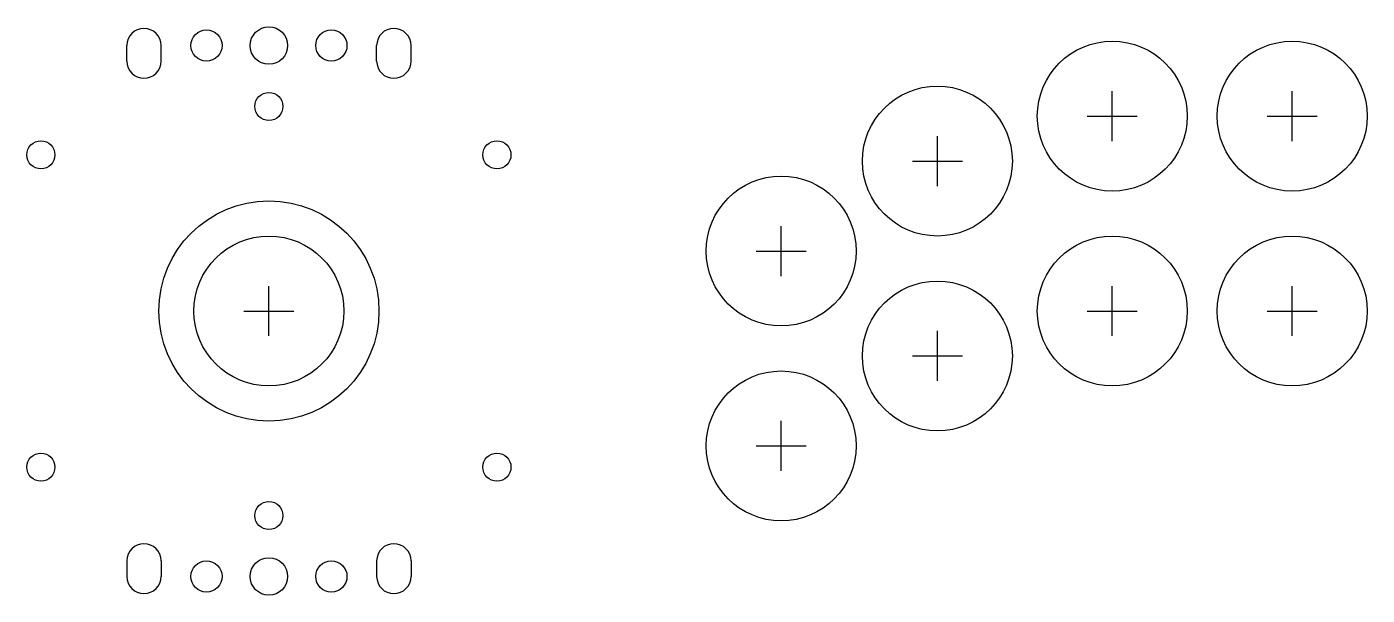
# Model space of a CAD drawing. Header units: millimetres. Extents: x -39 to 176, y -46 to 46.
import ezdxf

# ---------------------------------------------------------------- set-up
doc = ezdxf.new("R2010")
doc.units = ezdxf.units.MM
for name, color, linetype in [('BUTTONS', 1, 'Continuous'), ('GL_PLATE_HOLES', 2, 'Continuous'), ('JOYSTICK_BORE_24', 5, 'Continuous'), ('JOYSTICK_BORE_35.25', 3, 'Continuous'), ('REFERENCE', 8, 'Continuous')]:
    doc.layers.add(name, color=color, linetype=linetype)

msp = doc.modelspace()

# ---------------------------------------------------------------- linework, layer by layer
at = {"layer": 'BUTTONS'}
for centre in [(135, 31.2), (163.8, 31.2), (107, 24), (82, 9.6), (135, 0), (163.8, 0), (107, -7.2), (82, -21.6)]:
    msp.add_circle(centre, 12, dxfattribs=at)
at = {"layer": 'GL_PLATE_HOLES'}
for p, q in [((-22.75, 40), (-22.75, 42.5)), ((-17.25, 40), (-17.25, 42.5)), ((17.25, 40), (17.25, 42.5)), ((22.75, 40), (22.75, 42.5)), ((-22.75, -40), (-22.75, -42.5)), ((-17.25, -40), (-17.25, -42.5)), ((17.25, -40), (17.25, -42.5)), ((22.75, -40), (22.75, -42.5))]:
    msp.add_line(p, q, dxfattribs=at)
for centre, radius in [((0, 42.5), 3), ((-10, 42.5), 2.5), ((10, 42.5), 2.5), ((0, 32.75), 2.25), ((-36.5, 25), 2.25), ((36.5, 25), 2.25), ((-36.5, -25), 2.25), ((36.5, -25), 2.25), ((0, -32.75), 2.25), ((-10, -42.5), 2.5), ((0, -42.5), 3), ((10, -42.5), 2.5)]:
    msp.add_circle(centre, radius, dxfattribs=at)
for centre, start, end in [((-20, 42.5), 0, 180), ((20, 42.5), 0, 180), ((-20, 40), 180, 360), ((20, 40), 180, 360), ((-20, -40), 0, 180), ((20, -40), 0, 180), ((-20, -42.5), -180, 0), ((20, -42.5), -180, 0)]:
    msp.add_arc(centre, 2.75, start, end, dxfattribs=at)
at = {"layer": 'JOYSTICK_BORE_24'}
msp.add_circle((0, 0), 12, dxfattribs=at)
at = {"layer": 'JOYSTICK_BORE_35.25'}
msp.add_circle((0, 0), 17.62, dxfattribs=at)
at = {"layer": 'REFERENCE'}
for p, q in [((135, 27.2), (135, 35.2)), ((163.8, 27.2), (163.8, 35.2)), ((131, 31.2), (139, 31.2)), ((159.8, 31.2), (167.8, 31.2)), ((107, 20), (107, 28)), ((103, 24), (111, 24)), ((82, 5.6), (82, 13.6)), ((78, 9.6), (86, 9.6)), ((0, -4), (0, 4)), ((135, -4), (135, 4)), ((163.8, -4), (163.8, 4)), ((-4, 0), (4, 0)), ((131, 0), (139, 0)), ((159.8, 0), (167.8, 0)), ((107, -11.2), (107, -3.2)), ((103, -7.2), (111, -7.2)), ((82, -25.6), (82, -17.6)), ((78, -21.6), (86, -21.6))]:
    msp.add_line(p, q, dxfattribs=at)

doc.saveas('drawing.dxf')
